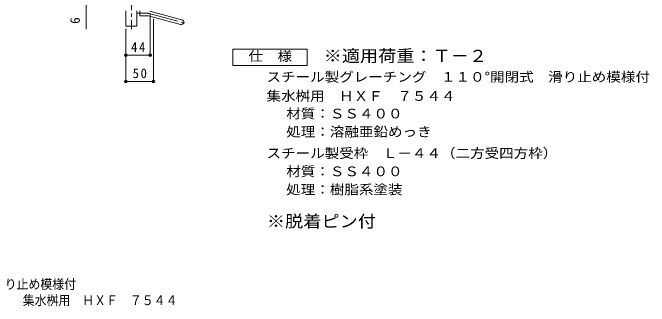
# Model space of a CAD drawing. Units: millimetres, scale not verified. Extents: x -1119 to 1099, y -1179 to 790.
# Drawn here: x -57 to 1099, y -823 to -289 of the extents above; entities that cross this region are included whole.
import ezdxf
from ezdxf.enums import TextEntityAlignment as Align

# ---------------------------------------------------------------- set-up
doc = ezdxf.new("R2010")
doc.units = ezdxf.units.MM
doc.header["$LTSCALE"] = 6
doc.header["$PDMODE"] = 32
doc.header["$PDSIZE"] = 4.8
doc.linetypes.add('CHAIN1', pattern=[8, 5, -1, 1, -1])
doc.linetypes.add('CHAIN2', pattern=[12, 9, -1, 1, -1])
for name, color, linetype, lineweight in [('A-1_ピット', 2, 'Continuous', 9), ('A-4_寸法', 7, 'Continuous', 9), ('A-9_ｸｯｼｮﾝ材', 4, 'Continuous', 9), ('F-4_F-4ﾚｲﾔ', 2, 'Continuous', 9)]:
    doc.layers.add(name, color=color, linetype=linetype, lineweight=lineweight)
doc.layers.add('F-5_F-5ﾚｲﾔ', color=2, linetype='Continuous')
doc.styles.add('ＭＳ ゴシック', font='')
doc.styles.get('ＭＳ ゴシック').set_extended_font_data('MS Gothic')

msp = doc.modelspace()

# ---------------------------------------------------------------- linework, layer by layer
at = {"layer": 'A-1_ピット'}
for p, q in [((173.289, -285.649), (173.289, -294.649)), ((191.763, -286.262), (249.954, -301.855)), ((187.104, -294.649), (173.289, -294.649)), ((189.433, -294.956), (247.624, -310.548))]:
    msp.add_line(p, q, dxfattribs=at)
at = {"layer": 'A-1_ピット', "linetype": 'CHAIN2'}
for p, q in [((187.104, -290.149), (169.484, -290.149)), ((190.598, -290.609), (255.764, -308.07))]:
    msp.add_line(p, q, dxfattribs=at)
msp.add_arc((187.104, -303.649), 13.5, 75.00005, 90, dxfattribs=at)
at = {"layer": 'A-1_ピット'}
for centre, radius, start, end in [((187.104, -303.649), 9, 74.99998, 90), ((248.789, -306.201), 4.5, 255.00009, 74.99986)]:
    msp.add_arc(centre, radius, start, end, dxfattribs=at)
at = {"layer": 'A-4_寸法'}
for p, q in [((75.846, -318.708), (75.846, 563.369)), ((192.289, -290.649), (192.289, -368.05)), ((198.289, -300.649), (198.289, -416.05)), ((148.289, -318.511), (148.289, -416.05)), ((148.289, -366.25), (192.289, -366.25)), ((148.289, -414.25), (198.289, -414.25))]:
    msp.add_line(p, q, dxfattribs=at)
for p in [(148.289, -366.25), (192.289, -366.25), (148.289, -414.25), (198.289, -414.25)]:
    msp.add_point(p, dxfattribs=at)
at = {"layer": 'A-9_ｸｯｼｮﾝ材', "linetype": 'CHAIN1'}
msp.add_line((158.289, -254.719), (158.289, -319.081), dxfattribs=at)
at = {"layer": 'A-9_ｸｯｼｮﾝ材'}
msp.add_line((168.289, -285.649), (168.289, -313.649), dxfattribs=at)
msp.add_lwpolyline([(148.289, -285.649), (148.289, -313.649), (168.289, -313.649)], dxfattribs=at)
at = {"layer": 'F-4_F-4ﾚｲﾔ'}
msp.add_lwpolyline([(342.268, -385.093), (342.268, -355.093), (477.268, -355.093), (477.268, -385.093)], close=True, dxfattribs=at)

# ---------------------------------------------------------------- texts
at = {"layer": 'A-4_寸法', "color": 2, "style": 'ＭＳ ゴシック'}
msp.add_text('6', height=17.6, rotation=90, dxfattribs=at).set_placement((69.846, -309.353), align=Align.BOTTOM_LEFT)
at = {"layer": 'A-4_寸法', "color": 2, "char_height": 17.6, "attachment_point": 7, "style": 'ＭＳ ゴシック'}
for s, insert in [('\\T1.27;\\W0.95;44', (157.539, -360.25)), ('\\T1.27;\\W0.95;50', (160.539, -408.25))]:
    msp.add_mtext(s, dxfattribs=dict(at, insert=insert))
at = {"layer": 'F-4_F-4ﾚｲﾔ', "style": 'ＭＳ ゴシック', "width": 1.1}
for s, p in [('仕\u3000様', (370.768, -382.094)), ('スチール製グレーチング\u3000１１０°開閉式\u3000滑り止め模様付', (403.521, -419.845)), ('集水桝用\u3000ＨＸＦ\u3000７５４４', (403.521, -454.533)), ('材質：ＳＳ４００', (439.349, -486.515)), ('処理：溶融亜鉛めっき', (439.349, -519.515)), ('スチール製受枠\u3000Ｌ－４４（二方受四方枠）', (403.522, -558.516)), ('材質：ＳＳ４００', (439.348, -591.516)), ('処理：樹脂系塗装', (439.348, -624.516))]:
    msp.add_text(s, height=17.6, dxfattribs=at).set_placement(p, align=Align.BOTTOM_LEFT)
at = {"layer": 'F-4_F-4ﾚｲﾔ', "color": 3, "style": 'ＭＳ ゴシック', "width": 1.1}
msp.add_text('※脱着ピン付', height=21.99, dxfattribs=at).set_placement((404.279, -685.73), align=Align.BOTTOM_LEFT)
at = {"layer": 'F-5_F-5ﾚｲﾔ', "color": 3, "style": 'ＭＳ ゴシック', "width": 1.1}
msp.add_text('※適用荷重：Ｔ－２', height=21.99, dxfattribs=at).set_placement((507.268, -385.093), align=Align.BOTTOM_LEFT)
at = {"layer": 'F-5_F-5ﾚｲﾔ', "style": 'ＭＳ ゴシック', "width": 0.9}
for s, p in [('スチール製グレーチング\u3000１１０°開閉式\u3000滑り止め模様付', (-512.046, -796.524)), ('集水桝用\u3000ＨＸＦ\u3000７５４４', (-39.071, -825.907))]:
    msp.add_text(s, height=17.6, dxfattribs=at).set_placement(p, align=Align.BOTTOM_LEFT)

doc.saveas('drawing.dxf')
